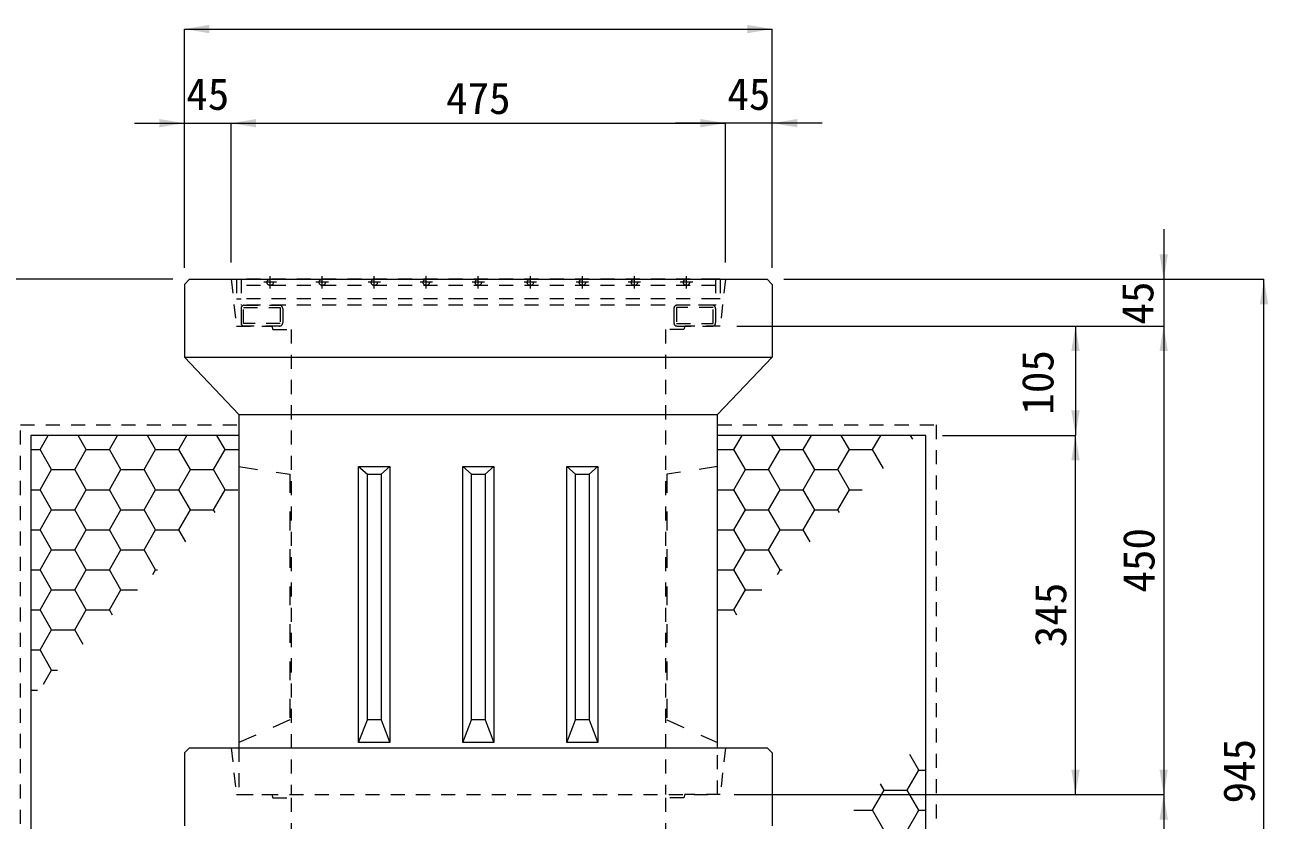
# Model space of a CAD drawing. Units: millimetres at full size; some dimension numbers follow another scale. Extents: x 40781 to 122968, y -21714 to -2620.
# Drawn here: x 55248 to 56443, y -11687 to -10924 of the extents above; entities that cross this region are included whole.
import ezdxf
from ezdxf.enums import TextEntityAlignment as Align

# ---------------------------------------------------------------- set-up
doc = ezdxf.new("R2010")
doc.units = ezdxf.units.MM
doc.header["$LTSCALE"] = 18
for name, pattern in [('CHAIN', [18.5, 12, -1.5, 3.5, -1.5]), ('USER1', [1.35, 0.75, -0.6]), ('USER2', [1.35, 0.75, -0.6]), ('USER3', [2, 1, -1])]:
    doc.linetypes.add(name, pattern=pattern)
for name, color, linetype, lineweight in [('0_2', 7, 'Continuous', 9), ('Center', 1, 'CHAIN', 5), ('グレーチング', 7, 'USER1', 9), ('ハッチング', 7, 'Continuous', 5), ('寸法線', 7, 'Continuous', 9), ('嵩上断面', 112, 'USER1', 9), ('本体', 2, 'Continuous', 13)]:
    doc.layers.add(name, color=color, linetype=linetype, lineweight=lineweight)
doc.styles.add('ＭＳ ゴシック', font='')
doc.styles.get('ＭＳ ゴシック').set_extended_font_data('MS Gothic')

# ---------------------------------------------------------------- blocks, each defined once
blk = doc.blocks.new('filled_arrow')
at = {"color": 0, "linetype": 'Continuous', "lineweight": -2}
blk.add_solid([(7.5, 1.25), (0, 0), (7.5, -1.25)], dxfattribs=at)

msp = doc.modelspace()

# ---------------------------------------------------------------- linework, layer by layer
at = {"layer": '0_2', "linetype": 'USER3'}
for p, q in [((55453.67, -11347.91), (55502.67, -11355.12)), ((55913.67, -11347.91), (55864.67, -11355.12)), ((55502.67, -11355.12), (55502.67, -11591.25)), ((55864.67, -11355.12), (55864.67, -11591.25)), ((55502.67, -11591.25), (55453.67, -11612.87)), ((55864.67, -11591.25), (55913.67, -11612.87))]:
    msp.add_line(p, q, dxfattribs=at)
at = {"layer": '0_2'}
for p, q in [((55568.67, -11347.91), (55577.17, -11355.12)), ((55590.17, -11355.12), (55598.67, -11347.91)), ((55668.67, -11347.91), (55677.17, -11355.12)), ((55690.17, -11355.12), (55698.67, -11347.91)), ((55768.67, -11347.91), (55777.17, -11355.12)), ((55790.17, -11355.12), (55798.67, -11347.91)), ((55568.67, -11612.87), (55577.17, -11591.25)), ((55590.17, -11591.25), (55598.67, -11612.87)), ((55668.67, -11612.87), (55677.17, -11591.25)), ((55690.17, -11591.25), (55698.67, -11612.87)), ((55768.67, -11612.87), (55777.17, -11591.25)), ((55790.17, -11591.25), (55798.67, -11612.87))]:
    msp.add_line(p, q, dxfattribs=at)
for points in [[(55568.67, -11347.91), (55598.67, -11347.91), (55598.67, -11612.87), (55568.67, -11612.87)], [(55668.67, -11347.91), (55698.67, -11347.91), (55698.67, -11612.87), (55668.67, -11612.87)], [(55768.67, -11347.91), (55798.67, -11347.91), (55798.67, -11612.87), (55768.67, -11612.87)], [(55577.17, -11355.12), (55590.17, -11355.12), (55590.17, -11591.25), (55577.17, -11591.25)], [(55677.17, -11355.12), (55690.17, -11355.12), (55690.17, -11591.25), (55677.17, -11591.25)], [(55777.17, -11355.12), (55790.17, -11355.12), (55790.17, -11591.25), (55777.17, -11591.25)]]:
    msp.add_lwpolyline(points, close=True, dxfattribs=at)
at = {"layer": 'Center'}
for p, q in [((55489.67, -11170.91), (55477.67, -11170.91)), ((55483.67, -11176.91), (55483.67, -11164.91)), ((55539.67, -11170.91), (55527.67, -11170.91)), ((55533.67, -11176.91), (55533.67, -11164.91)), ((55589.67, -11170.91), (55577.67, -11170.91)), ((55583.67, -11176.91), (55583.67, -11164.91)), ((55639.67, -11170.91), (55627.67, -11170.91)), ((55633.67, -11176.91), (55633.67, -11164.91)), ((55689.67, -11170.91), (55677.67, -11170.91)), ((55683.67, -11176.91), (55683.67, -11164.91)), ((55739.67, -11170.91), (55727.67, -11170.91)), ((55733.67, -11176.91), (55733.67, -11164.91)), ((55789.67, -11170.91), (55777.67, -11170.91)), ((55783.67, -11176.91), (55783.67, -11164.91)), ((55839.67, -11170.91), (55827.67, -11170.91)), ((55833.67, -11176.91), (55833.67, -11164.91)), ((55889.67, -11170.91), (55877.67, -11170.91)), ((55883.67, -11176.91), (55883.67, -11164.91))]:
    msp.add_line(p, q, dxfattribs=at)
at = {"layer": 'グレーチング'}
for p, q in [((55451.17, -11167.91), (55455.67, -11167.91)), ((55451.17, -11167.91), (55451.17, -11186.91)), ((55455.67, -11167.91), (55455.67, -11192.91)), ((55911.67, -11167.91), (55455.67, -11167.91)), ((55916.17, -11167.91), (55911.67, -11167.91)), ((55911.67, -11167.91), (55911.67, -11192.91)), ((55916.17, -11167.91), (55916.17, -11186.91)), ((55911.67, -11173.91), (55455.67, -11173.91)), ((55451.17, -11186.91), (55455.67, -11186.91)), ((55911.67, -11186.91), (55455.67, -11186.91)), ((55911.67, -11192.91), (55455.67, -11192.91)), ((55916.17, -11186.91), (55911.67, -11186.91))]:
    msp.add_line(p, q, dxfattribs=at)
for centre in [(55483.67, -11170.91), (55533.67, -11170.91), (55583.67, -11170.91), (55633.67, -11170.91), (55683.67, -11170.91), (55733.67, -11170.91), (55783.67, -11170.91), (55833.67, -11170.91), (55883.67, -11170.91)]:
    msp.add_circle(centre, 3, dxfattribs=at)
at = {"layer": 'ハッチング'}
for p, q in [((55262.46, -11331.58), (55270.35, -11317.91)), ((55306.91, -11331.58), (55299.02, -11317.91)), ((55329.14, -11331.58), (55337.03, -11317.91)), ((55373.59, -11331.58), (55365.7, -11317.91)), ((55395.81, -11331.58), (55403.7, -11317.91)), ((55440.26, -11331.58), (55432.37, -11317.91)), ((55929.21, -11331.58), (55937.1, -11317.91)), ((55973.66, -11331.58), (55965.77, -11317.91)), ((55995.89, -11331.58), (56003.78, -11317.91)), ((56040.34, -11331.58), (56032.45, -11317.91)), ((56062.56, -11331.58), (56070.45, -11317.91)), ((56101.15, -11321.43), (56099.12, -11317.91)), ((55253.67, -11331.58), (55262.46, -11331.58)), ((55273.57, -11350.82), (55262.46, -11331.58)), ((55295.8, -11350.82), (55306.91, -11331.58)), ((55306.91, -11331.58), (55329.14, -11331.58)), ((55340.25, -11350.82), (55329.14, -11331.58)), ((55362.47, -11350.82), (55373.59, -11331.58)), ((55373.59, -11331.58), (55395.81, -11331.58)), ((55406.92, -11350.82), (55395.81, -11331.58)), ((55429.15, -11350.82), (55440.26, -11331.58)), ((55440.26, -11331.58), (55453.67, -11331.58)), ((55913.67, -11331.58), (55929.21, -11331.58)), ((55940.32, -11350.82), (55929.21, -11331.58)), ((55962.55, -11350.82), (55973.66, -11331.58)), ((55973.66, -11331.58), (55995.89, -11331.58)), ((56007, -11350.82), (55995.89, -11331.58)), ((56029.22, -11350.82), (56040.34, -11331.58)), ((56040.34, -11331.58), (56062.56, -11331.58)), ((56072.97, -11349.61), (56062.56, -11331.58)), ((55262.46, -11370.07), (55273.57, -11350.82)), ((55273.57, -11350.82), (55295.8, -11350.82)), ((55306.91, -11370.07), (55295.8, -11350.82)), ((55329.14, -11370.07), (55340.25, -11350.82)), ((55340.25, -11350.82), (55362.47, -11350.82)), ((55373.59, -11370.07), (55362.47, -11350.82)), ((55395.81, -11370.07), (55406.92, -11350.82)), ((55406.93, -11350.82), (55429.15, -11350.82)), ((55440.26, -11370.07), (55429.15, -11350.82)), ((55929.21, -11370.07), (55940.32, -11350.82)), ((55940.32, -11350.82), (55962.55, -11350.82)), ((55973.66, -11370.07), (55962.55, -11350.82)), ((55995.89, -11370.07), (56007, -11350.82)), ((56007, -11350.82), (56029.22, -11350.82)), ((56040.34, -11370.07), (56029.22, -11350.82)), ((55253.67, -11370.07), (55262.46, -11370.07)), ((55273.57, -11389.32), (55262.46, -11370.07)), ((55295.8, -11389.32), (55306.91, -11370.07)), ((55306.91, -11370.07), (55329.14, -11370.07)), ((55340.25, -11389.32), (55329.14, -11370.07)), ((55362.47, -11389.32), (55373.59, -11370.07)), ((55373.59, -11370.07), (55395.81, -11370.07)), ((55406.92, -11389.32), (55395.81, -11370.07)), ((55429.15, -11389.32), (55440.26, -11370.07)), ((55440.26, -11370.07), (55452.51, -11370.07)), ((55913.67, -11370.07), (55929.21, -11370.07)), ((55940.32, -11389.32), (55929.21, -11370.07)), ((55962.55, -11389.32), (55973.66, -11370.07)), ((55973.66, -11370.07), (55995.89, -11370.07)), ((56007, -11389.32), (55995.89, -11370.07)), ((56029.22, -11389.32), (56040.34, -11370.07)), ((56040.34, -11370.07), (56052.51, -11370.07)), ((55262.46, -11408.57), (55273.57, -11389.32)), ((55273.57, -11389.32), (55295.8, -11389.32)), ((55306.91, -11408.57), (55295.8, -11389.32)), ((55329.14, -11408.57), (55340.25, -11389.32)), ((55340.25, -11389.32), (55362.47, -11389.32)), ((55373.59, -11408.57), (55362.47, -11389.32)), ((55395.81, -11408.57), (55406.92, -11389.32)), ((55406.93, -11389.32), (55429.15, -11389.32)), ((55430.65, -11391.93), (55429.15, -11389.32)), ((55929.21, -11408.57), (55940.32, -11389.32)), ((55940.32, -11389.32), (55962.55, -11389.32)), ((55973.66, -11408.57), (55962.55, -11389.32)), ((55995.89, -11408.57), (56007, -11389.32)), ((56007, -11389.32), (56029.22, -11389.32)), ((56030.7, -11391.88), (56029.22, -11389.32)), ((55253.67, -11408.57), (55262.46, -11408.57)), ((55273.57, -11427.81), (55262.46, -11408.57)), ((55295.8, -11427.81), (55306.91, -11408.57)), ((55306.91, -11408.57), (55329.14, -11408.57)), ((55340.25, -11427.81), (55329.14, -11408.57)), ((55362.47, -11427.81), (55373.59, -11408.57)), ((55373.59, -11408.57), (55395.81, -11408.57)), ((55402.47, -11420.11), (55395.81, -11408.57)), ((55913.67, -11408.57), (55929.21, -11408.57)), ((55940.32, -11427.81), (55929.21, -11408.57)), ((55962.55, -11427.81), (55973.66, -11408.57)), ((55973.66, -11408.57), (55995.89, -11408.57)), ((56002.52, -11420.06), (55995.89, -11408.57)), ((55262.46, -11447.06), (55273.57, -11427.81)), ((55273.57, -11427.81), (55295.8, -11427.81)), ((55306.91, -11447.06), (55295.8, -11427.81)), ((55329.14, -11447.06), (55340.25, -11427.81)), ((55340.25, -11427.81), (55362.47, -11427.81)), ((55373.59, -11447.06), (55362.47, -11427.81)), ((55929.21, -11447.06), (55940.32, -11427.81)), ((55940.32, -11427.81), (55962.55, -11427.81)), ((55973.66, -11447.06), (55962.55, -11427.81)), ((55253.67, -11447.06), (55262.46, -11447.06)), ((55273.57, -11466.31), (55262.46, -11447.06)), ((55295.8, -11466.31), (55306.91, -11447.06)), ((55306.91, -11447.06), (55329.14, -11447.06)), ((55340.25, -11466.31), (55329.14, -11447.06)), ((55370.95, -11451.63), (55373.59, -11447.06)), ((55373.59, -11447.06), (55375.52, -11447.06)), ((55913.67, -11447.06), (55929.21, -11447.06)), ((55940.32, -11466.31), (55929.21, -11447.06)), ((55971.12, -11451.46), (55973.66, -11447.06)), ((55973.66, -11447.06), (55975.52, -11447.06)), ((55262.46, -11485.56), (55273.57, -11466.31)), ((55273.57, -11466.31), (55295.8, -11466.31)), ((55306.91, -11485.56), (55295.8, -11466.31)), ((55329.14, -11485.56), (55340.25, -11466.31)), ((55340.25, -11466.31), (55356.27, -11466.31)), ((55929.21, -11485.56), (55940.32, -11466.31)), ((55940.32, -11466.31), (55956.27, -11466.31)), ((55253.67, -11485.56), (55262.46, -11485.56)), ((55273.57, -11504.8), (55262.46, -11485.56)), ((55295.8, -11504.8), (55306.91, -11485.56)), ((55306.91, -11485.56), (55329.14, -11485.56)), ((55332.02, -11490.56), (55329.14, -11485.56)), ((55913.67, -11485.56), (55929.21, -11485.56)), ((55932.07, -11490.51), (55929.21, -11485.56)), ((55262.46, -11524.05), (55273.57, -11504.8)), ((55273.57, -11504.8), (55295.8, -11504.8)), ((55303.84, -11518.74), (55295.8, -11504.8)), ((55253.67, -11524.05), (55262.46, -11524.05)), ((55273.57, -11543.3), (55262.46, -11524.05)), ((55265.78, -11556.8), (55273.57, -11543.3)), ((55273.57, -11543.3), (55279.28, -11543.3)), ((55253.67, -11562.55), (55260.04, -11562.55)), ((56107.01, -11639.54), (56098.24, -11624.34)), ((56095.9, -11658.78), (56107.01, -11639.54)), ((56107.01, -11639.54), (56113.67, -11639.54)), ((56062.56, -11678.03), (56073.67, -11658.78)), ((56073.67, -11658.78), (56070.06, -11652.52)), ((56073.68, -11658.78), (56095.9, -11658.78)), ((56107.01, -11678.03), (56095.9, -11658.78)), ((56044.55, -11678.03), (56062.56, -11678.03)), ((56073.67, -11697.28), (56062.56, -11678.03)), ((56095.9, -11697.28), (56107.01, -11678.03)), ((56107.01, -11678.03), (56113.67, -11678.03))]:
    msp.add_line(p, q, dxfattribs=at)
at = {"layer": 'ハッチング', "linetype": 'USER2', "lineweight": 9}
msp.add_lwpolyline([(55913.67, -11307.91), (56123.67, -11307.91), (56123.67, -12322.91), (55243.67, -12322.91), (55243.67, -11307.91), (55453.67, -11307.91)], dxfattribs=at)
at = {"layer": 'ハッチング', "lineweight": 20}
msp.add_lwpolyline([(55453.67, -11317.91), (55253.67, -11317.91), (55253.67, -12312.91), (56113.67, -12312.91), (56113.67, -11317.91), (55913.67, -11317.91)], dxfattribs=at)
at = {"layer": '寸法線'}
for p, q in [((55401.16, -10927.64), (55966.17, -10927.64)), ((55401.16, -11156.91), (55401.16, -10927.64)), ((55966.17, -11156.91), (55966.17, -10927.64)), ((55353.16, -11018.06), (55494.16, -11018.06)), ((55401.16, -11156.91), (55401.16, -11018.06)), ((55446.16, -11151.91), (55446.16, -11018.06)), ((55446.16, -11018.06), (55921.17, -11018.06)), ((55446.16, -11151.91), (55446.16, -11018.06)), ((56014.17, -11018.06), (55873.17, -11018.06)), ((55921.17, -11151.91), (55921.17, -11018.06)), ((55921.17, -11151.91), (55921.17, -11018.06)), ((55966.17, -11156.91), (55966.17, -11018.06)), ((56342.31, -11119.91), (56342.31, -11260.91)), ((55390.16, -11167.91), (54966.54, -11167.91)), ((55390.16, -11167.91), (55077.73, -11167.91)), ((55977.17, -11167.91), (56342.31, -11167.91)), ((55977.17, -11167.91), (56438.67, -11167.91)), ((56438.67, -12112.91), (56438.67, -11167.91)), ((55932.15, -11212.91), (56342.31, -11212.91)), ((55932.15, -11212.91), (56342.31, -11212.91)), ((55932.15, -11212.91), (56257.55, -11212.91)), ((56257.55, -11212.91), (56257.55, -11317.91)), ((56342.31, -11212.91), (56342.31, -11662.91)), ((56129.67, -11317.91), (56257.55, -11317.91)), ((56129.67, -11317.91), (56257.55, -11317.91)), ((56257.55, -11662.91), (56257.55, -11317.91)), ((55929.67, -11662.91), (56342.31, -11662.91)), ((55929.67, -11662.91), (56257.55, -11662.91)), ((55932.15, -11662.91), (56342.31, -11662.91)), ((56342.31, -11662.91), (56342.31, -12112.91))]:
    msp.add_line(p, q, dxfattribs=at)
at = {"layer": '嵩上断面'}
for p, q in [((55458.67, -11192.91), (55492.67, -11192.91)), ((55908.67, -11192.91), (55874.67, -11192.91)), ((55455.67, -11195.91), (55455.67, -11209.91)), ((55495.67, -11195.91), (55495.67, -11209.91)), ((55871.67, -11195.91), (55871.67, -11209.91)), ((55911.67, -11195.91), (55911.67, -11209.91)), ((55492.67, -11212.91), (55458.67, -11212.91)), ((55874.67, -11212.91), (55908.67, -11212.91))]:
    msp.add_line(p, q, dxfattribs=at)
for points in [[(55493.37, -11195.21), (55493.37, -11210.61), (55457.97, -11210.61), (55457.97, -11195.21)], [(55873.97, -11195.21), (55873.97, -11210.61), (55909.37, -11210.61), (55909.37, -11195.21)]]:
    msp.add_lwpolyline(points, close=True, dxfattribs=at)
for centre, start, end in [((55458.67, -11195.91), 90, 180), ((55492.67, -11195.91), 0, 90), ((55874.67, -11195.91), 90, 180), ((55908.67, -11195.91), 0, 90), ((55458.67, -11209.91), 180, 270), ((55492.67, -11209.91), 270, 0), ((55874.67, -11209.91), 180, 270), ((55908.67, -11209.91), 270, 0)]:
    msp.add_arc(centre, 3, start, end, dxfattribs=at)
at = {"layer": '本体'}
for p, q in [((55401.16, -11172.91), (55406.16, -11167.91)), ((55406.16, -11167.91), (55961.17, -11167.91)), ((55961.17, -11167.91), (55966.17, -11172.91)), ((55401.16, -11172.91), (55401.16, -11242.91)), ((55966.17, -11172.91), (55966.17, -11242.91)), ((55485.17, -11212.91), (55486.17, -11216.11)), ((55882.17, -11212.91), (55881.17, -11216.11)), ((55401.16, -11622.91), (55406.16, -11617.91)), ((55401.16, -11622.91), (55401.16, -11692.91)), ((55406.16, -11617.91), (55961.17, -11617.91)), ((55961.17, -11617.91), (55966.17, -11622.91)), ((55966.17, -11622.91), (55966.17, -11692.91)), ((55485.17, -11662.91), (55486.17, -11666.11)), ((55882.17, -11662.91), (55881.17, -11666.11))]:
    msp.add_line(p, q, dxfattribs=at)
at = {"layer": '本体', "linetype": 'USER2'}
for p, q in [((55446.16, -11167.91), (55451.17, -11212.91)), ((55921.17, -11167.91), (55916.15, -11212.91)), ((55451.17, -11212.91), (55485.17, -11212.91)), ((55486.17, -11216.11), (55503.67, -11216.11)), ((55503.67, -11216.11), (55503.67, -11662.91)), ((55863.67, -11216.11), (55863.67, -11662.91)), ((55881.17, -11216.11), (55863.67, -11216.11)), ((55916.15, -11212.91), (55882.17, -11212.91)), ((55446.16, -11617.91), (55451.17, -11662.91)), ((55921.17, -11617.91), (55916.15, -11662.91)), ((55451.17, -11662.91), (55485.17, -11662.91)), ((55486.17, -11666.11), (55503.67, -11666.11)), ((55503.67, -11666.11), (55503.67, -12112.91)), ((55863.67, -11666.11), (55863.67, -12112.91)), ((55881.17, -11666.11), (55863.67, -11666.11)), ((55916.15, -11662.91), (55882.17, -11662.91))]:
    msp.add_line(p, q, dxfattribs=at)
at = {"layer": '本体', "lineweight": 9}
for p, q in [((55401.16, -11242.91), (55966.17, -11242.91)), ((55453.67, -11297.91), (55913.67, -11297.91))]:
    msp.add_line(p, q, dxfattribs=at)
at = {"layer": '本体'}
for points in [[(55401.16, -11242.91), (55453.67, -11297.91), (55453.67, -11617.91)], [(55913.67, -11617.91), (55913.67, -11297.91), (55966.17, -11242.91)]]:
    msp.add_lwpolyline(points, dxfattribs=at)
at = {"layer": '本体', "linetype": 'USER2', "lineweight": 9}
msp.add_lwpolyline([(55453.67, -11617.91), (55453.67, -11662.91), (55913.67, -11662.91), (55913.67, -11617.91)], dxfattribs=at)

# ---------------------------------------------------------------- block references
at = {"layer": '寸法線', "xscale": 3.2, "yscale": 3.2}
for p in [(55401.16, -10927.64), (55446.16, -11018.06), (55446.16, -11018.06), (55966.17, -11018.06)]:
    msp.add_blockref('filled_arrow', p, dxfattribs=at)
for p, rotation in [((55966.17, -10927.64), 180), ((55401.16, -11018.06), 180), ((55921.17, -11018.06), 180), ((55921.17, -11018.06), 180), ((56342.31, -11167.91), 90), ((56438.67, -11167.91), 270), ((56257.55, -11212.91), 270), ((56342.31, -11212.91), 270), ((56342.31, -11212.91), 270), ((56257.55, -11317.91), 90), ((56257.55, -11317.91), 270), ((56257.55, -11662.91), 90), ((56342.31, -11662.91), 90), ((56342.31, -11662.91), 270)]:
    msp.add_blockref('filled_arrow', p, dxfattribs=dict(at, rotation=rotation))

# ---------------------------------------------------------------- texts
at = {"layer": '寸法線', "style": 'ＭＳ ゴシック'}
for s, p in [('45', (55423.66, -10990.06)), ('475', (55683.67, -10994.06)), ('45', (55943.67, -10990.06))]:
    msp.add_text(s, height=30.38, dxfattribs=at).set_placement(p, align=Align.MIDDLE_CENTER)
for s, p in [('45', (56317.23, -11190.82)), ('105', (56221.19, -11267.01)), ('450', (56318.31, -11437.91)), ('345', (56233.55, -11490.41)), ('945', (56414.67, -11640.41))]:
    msp.add_text(s, height=30.38, rotation=90, dxfattribs=at).set_placement(p, align=Align.MIDDLE_CENTER)

doc.saveas('drawing.dxf')
